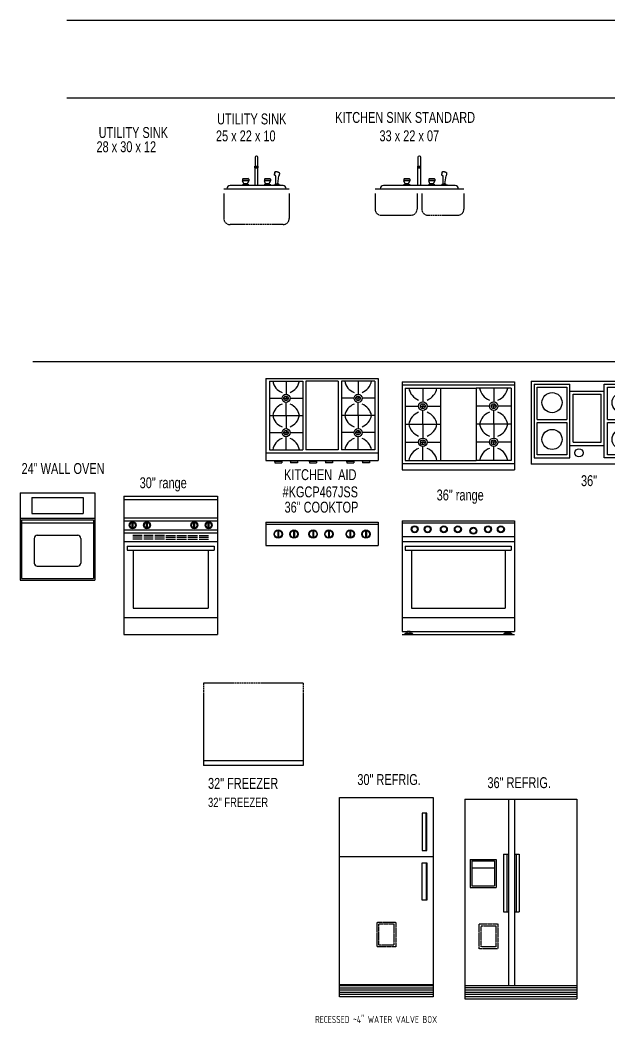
# Model space of a CAD drawing. Extents: x 6 to 544, y 54 to 376.
# Drawn here: x 6.5 to 195.4, y 54 to 375.9 of the extents above; entities that cross this region are included whole.
import ezdxf
from ezdxf.enums import TextEntityAlignment as Align

# ---------------------------------------------------------------- set-up
doc = ezdxf.new("R2010")
doc.units = 0
doc.header["$MEASUREMENT"] = 0
doc.linetypes.add('DASHED8', pattern=[0.09375, 0.0625, -0.03125])
doc.linetypes.add('HIDDEN', pattern=[0.375, 0.25, -0.125])
doc.layers.get('0').update_dxf_attribs({"linetype": 'CONTINUOUS'})
doc.layers.get('DEFPOINTS').update_dxf_attribs({"linetype": 'CONTINUOUS'})
doc.styles.add('ANNTEXT', font='archquik.shx', dxfattribs={"width": 0.75, "bigfont": 'spec_bar.shx'})

# ---------------------------------------------------------------- blocks, each defined once
blk = doc.blocks.new('range')
for p, q in [((-657.6, 582.03), (-621.6, 582.03)), ((-657.6, 582.03), (-657.6, 555.4)), ((-656.6, 581.03), (-656.6, 557.4)), ((-656.6, 581.03), (-645.1, 581.03)), ((-655.6, 569.71), (-655.6, 580.03)), ((-655.6, 580.03), (-646.1, 580.03)), ((-646.1, 580.03), (-646.1, 569.71)), ((-645.1, 557.4), (-645.1, 581.03)), ((-634.1, 581.03), (-622.6, 581.03)), ((-634.1, 557.4), (-634.1, 581.03)), ((-633.1, 580.03), (-623.6, 580.03)), ((-633.1, 569.71), (-633.1, 580.03)), ((-623.6, 580.03), (-623.6, 569.71)), ((-622.6, 581.03), (-622.6, 557.4)), ((-621.6, 582.03), (-621.6, 555.4)), ((-645.1, 578.79), (-634.1, 578.79)), ((-644.1, 562.39), (-644.1, 577.79)), ((-644.1, 577.79), (-635.1, 577.79)), ((-635.1, 562.39), (-635.1, 577.79)), ((-655.6, 569.71), (-646.1, 569.71)), ((-655.6, 558.4), (-655.6, 568.71)), ((-655.6, 568.71), (-646.1, 568.71)), ((-646.1, 568.71), (-646.1, 558.4)), ((-633.1, 569.71), (-623.6, 569.71)), ((-633.1, 568.71), (-623.6, 568.71)), ((-633.1, 558.4), (-633.1, 568.71)), ((-623.6, 568.71), (-623.6, 558.4)), ((-645.1, 561.39), (-634.1, 561.39)), ((-644.1, 562.39), (-635.1, 562.39)), ((-656.6, 557.4), (-645.1, 557.4)), ((-656.6, 557.4), (-645.1, 557.4)), ((-646.1, 558.4), (-655.6, 558.4)), ((-622.6, 557.4), (-634.1, 557.4)), ((-623.6, 558.4), (-633.1, 558.4)), ((-621.6, 555.4), (-657.6, 555.4))]:
    blk.add_line(p, q)
for centre, radius in [((-650.85, 575.12), 3.23), ((-628.35, 575.12), 3.23), ((-650.85, 563.31), 3.23), ((-628.35, 563.31), 3.23), ((-642.21, 559.01), 1.3)]:
    blk.add_circle(centre, radius)
blk = doc.blocks.new('COOKTOP 36 ELEV')
at = {"linetype": 'Continuous'}
for p, q in [((-18, 0), (18, 0)), ((-18, 0), (-18, -7.5)), ((18, 0), (18, -7.5)), ((-18, -0.7), (18, -0.7)), ((-18, -7.5), (18, -7.5))]:
    blk.add_line(p, q, dxfattribs=at)
for p, q in [((-14.2, -2.71), (-14.2, -5.03)), ((-13.96, -2.71), (-13.96, -5.03)), ((-9.14, -2.71), (-9.14, -5.03)), ((-8.9, -2.71), (-8.9, -5.03)), ((-2.99, -2.71), (-2.99, -5.03)), ((-2.75, -2.71), (-2.75, -5.03)), ((2.07, -2.71), (2.07, -5.03)), ((2.31, -2.71), (2.31, -5.03)), ((8.9, -2.71), (8.9, -5.03)), ((9.14, -2.71), (9.14, -5.03)), ((13.96, -2.71), (13.96, -5.03)), ((14.2, -2.71), (14.2, -5.03))]:
    blk.add_line(p, q)
for centre, radius in [((-14.08, -3.87), 1.33), ((-14.08, -3.87), 1.16), ((-9.02, -3.87), 1.33), ((-9.02, -3.87), 1.16), ((-2.87, -3.87), 1.33), ((-2.87, -3.87), 1.16), ((2.19, -3.87), 1.33), ((2.19, -3.87), 1.16), ((9.02, -3.87), 1.33), ((9.02, -3.87), 1.16), ((14.08, -3.87), 1.33), ((14.08, -3.87), 1.16)]:
    blk.add_circle(centre, radius)
blk = doc.blocks.new('COOKTOP 36 PLAN')
for p, q in [((-18, 0), (18, 0)), ((-18, 0), (-18, -26.25)), ((18, 0), (18, -26.25)), ((-16.92, -0.8), (-16.92, -22.89)), ((-16.92, -0.8), (-6.18, -0.8)), ((-11.55, -0.8), (-11.55, -5.03)), ((-6.18, -0.8), (-6.18, -22.89)), ((-5.18, -0.8), (-5.18, -22.89)), ((5.18, -0.8), (-5.18, -0.8)), ((5.18, -0.8), (5.18, -22.89)), ((6.18, -0.8), (6.18, -22.89)), ((16.92, -0.8), (6.18, -0.8)), ((11.55, -0.8), (11.55, -5.03)), ((16.92, -0.8), (16.92, -22.89)), ((-16.92, -6.33), (-12.85, -6.33)), ((-12.29, -6.33), (-10.81, -6.33)), ((-11.55, -5.59), (-11.55, -6.33)), ((-11.55, -7.08), (-11.55, -6.33)), ((-10.25, -6.33), (-6.18, -6.33)), ((10.25, -6.33), (6.18, -6.33)), ((12.29, -6.33), (10.81, -6.33)), ((11.55, -5.59), (11.55, -6.33)), ((11.55, -7.08), (11.55, -6.33)), ((16.92, -6.33), (12.85, -6.33)), ((-11.55, -11.87), (-11.55, -7.64)), ((11.55, -11.87), (11.55, -7.64)), ((-16.92, -11.84), (-6.18, -11.84)), ((-11.55, -11.82), (-11.55, -16.05)), ((16.92, -11.84), (6.18, -11.84)), ((11.55, -11.82), (11.55, -16.05)), ((-16.92, -17.35), (-12.85, -17.35)), ((-12.29, -17.35), (-10.81, -17.35)), ((-11.55, -16.61), (-11.55, -17.35)), ((-11.55, -18.1), (-11.55, -17.35)), ((-11.55, -22.89), (-11.55, -18.66)), ((-10.25, -17.35), (-6.18, -17.35)), ((10.25, -17.35), (6.18, -17.35)), ((12.29, -17.35), (10.81, -17.35)), ((11.55, -16.61), (11.55, -17.35)), ((11.55, -18.1), (11.55, -17.35)), ((11.55, -22.89), (11.55, -18.66)), ((16.92, -17.35), (12.85, -17.35)), ((18, -23.89), (-18, -23.89)), ((-16.92, -22.89), (-6.18, -22.89)), ((5.18, -22.89), (-5.18, -22.89)), ((16.92, -22.89), (6.18, -22.89)), ((-18, -26.25), (18, -26.25)), ((-15.4, -26.25), (-15.4, -26.55)), ((-15.4, -26.55), (-12.75, -26.55)), ((-15.2, -26.55), (-15.2, -27.05)), ((-15.2, -27.05), (-12.95, -27.05)), ((-12.95, -26.55), (-12.95, -27.05)), ((-12.75, -26.25), (-12.75, -26.55)), ((-10.35, -26.25), (-10.35, -26.55)), ((-7.7, -26.55), (-10.35, -26.55)), ((-10.15, -26.55), (-10.15, -27.05)), ((-7.9, -27.05), (-10.15, -27.05)), ((-7.9, -26.55), (-7.9, -27.05)), ((-7.7, -26.25), (-7.7, -26.55)), ((-4.2, -26.25), (-4.2, -26.55)), ((-4.2, -26.55), (-1.55, -26.55)), ((-4, -26.55), (-4, -27.05)), ((-4, -27.05), (-1.75, -27.05)), ((-1.75, -26.55), (-1.75, -27.05)), ((-1.55, -26.25), (-1.55, -26.55)), ((0.86, -26.25), (0.86, -26.55)), ((3.51, -26.55), (0.86, -26.55)), ((1.06, -26.55), (1.06, -27.05)), ((3.31, -27.05), (1.06, -27.05)), ((3.31, -26.55), (3.31, -27.05)), ((3.51, -26.25), (3.51, -26.55)), ((7.7, -26.25), (7.7, -26.55)), ((7.7, -26.55), (10.35, -26.55)), ((7.9, -26.55), (7.9, -27.05)), ((7.9, -27.05), (10.15, -27.05)), ((10.15, -26.55), (10.15, -27.05)), ((10.35, -26.25), (10.35, -26.55)), ((12.75, -26.25), (12.75, -26.55)), ((15.4, -26.55), (12.75, -26.55)), ((12.95, -26.55), (12.95, -27.05)), ((15.2, -27.05), (12.95, -27.05)), ((15.2, -26.55), (15.2, -27.05)), ((15.4, -26.25), (15.4, -26.55))]:
    blk.add_line(p, q)
for centre, radius in [((-11.55, -6.33), 1.3), ((-11.55, -6.33), 0.743), ((11.55, -6.33), 1.3), ((11.55, -6.33), 0.743), ((-11.55, -17.35), 1.3), ((11.55, -17.35), 1.3), ((-11.55, -17.35), 0.743), ((11.55, -17.35), 0.743)]:
    blk.add_circle(centre, radius)
for centre, start, end in [((-11.1, 0.03), 189.8839, 248.8188), ((-12, 0.03), 291.1812, 350.1161), ((12, 0.03), 189.8839, 248.8188), ((11.1, 0.03), 291.1812, 350.1161), ((-11.1, -12.69), 111.1812, 170.1161), ((-12, -12.69), 9.8839, 68.8188), ((12, -12.69), 111.1812, 170.1161), ((11.1, -12.69), 9.8839, 68.8188), ((-11.1, -10.99), 189.8839, 248.8188), ((-12, -10.99), 291.1812, 350.1161), ((12, -10.99), 189.8839, 248.8188), ((11.1, -10.99), 291.1812, 350.1161), ((-11.1, -23.71), 111.1812, 170.1161), ((-12, -23.71), 9.8839, 68.8188), ((12, -23.71), 111.1812, 170.1161), ((11.1, -23.71), 9.8839, 68.8188)]:
    blk.add_arc(centre, 4.81, start, end)

msp = doc.modelspace()

# ---------------------------------------------------------------- linework, layer by layer
at = {"color": 1}
for p, q in [((21.44, 375.85), (412.32, 375.85)), ((21.44, 350.85), (412.32, 350.85)), ((10.55, 266.23), (543.95, 266.23))]:
    msp.add_line(p, q, dxfattribs=at)
for p, q in [((81.87, 331.8), (81.87, 328.94)), ((82.37, 332.2), (82.27, 332.2)), ((82.77, 328.94), (82.77, 331.8)), ((82.77, 331.8), (82.77, 331.8)), ((134.08, 331.8), (134.08, 328.94)), ((134.58, 332.2), (134.48, 332.2)), ((134.98, 328.94), (134.98, 331.8)), ((134.98, 331.8), (134.98, 331.8)), ((81.81, 328.94), (82.84, 328.94)), ((81.81, 328.41), (81.81, 328.94)), ((81.81, 328.49), (82.84, 328.49)), ((81.81, 328.41), (82.84, 328.41)), ((81.87, 328.94), (82.77, 328.94)), ((81.87, 328.94), (82.77, 328.94)), ((81.87, 322.7), (81.87, 328.41)), ((82.77, 322.7), (82.77, 328.41)), ((82.84, 328.41), (82.84, 328.94)), ((134.02, 328.41), (134.02, 328.94)), ((134.02, 328.94), (135.04, 328.94)), ((134.02, 328.49), (135.04, 328.49)), ((134.02, 328.41), (135.04, 328.41)), ((134.08, 328.94), (134.98, 328.94)), ((134.08, 328.94), (134.98, 328.94)), ((134.08, 322.7), (134.08, 328.41)), ((134.98, 322.7), (134.98, 328.41)), ((135.04, 328.41), (135.04, 328.94)), ((88.1, 326.11), (88.22, 327.1)), ((88.1, 326.11), (88.16, 326.1)), ((88.15, 326.04), (88.29, 327.16)), ((88.15, 326.04), (88.44, 325.86)), ((88.22, 327.1), (88.28, 327.1)), ((88.29, 327.16), (88.43, 327.19)), ((88.43, 327.19), (88.57, 327.2)), ((88.54, 325.86), (88.44, 325.86)), ((88.54, 323.28), (88.54, 325.86)), ((88.57, 327.2), (88.71, 327.2)), ((88.71, 327.2), (88.84, 327.19)), ((88.84, 327.19), (88.97, 327.16)), ((88.97, 327.16), (89.09, 327.13)), ((89.09, 327.13), (89.19, 327.09)), ((89.14, 323.28), (89.48, 325.8)), ((89.19, 327.09), (89.29, 327.06)), ((89.29, 327.06), (89.37, 327.02)), ((89.37, 327.02), (89.44, 326.99)), ((89.44, 326.99), (89.49, 326.95)), ((89.55, 325.97), (89.48, 325.8)), ((89.49, 326.95), (89.54, 326.91)), ((89.54, 326.91), (89.58, 326.87)), ((89.6, 326.13), (89.55, 325.97)), ((89.58, 326.87), (89.61, 326.82)), ((89.63, 326.26), (89.6, 326.13)), ((89.61, 326.82), (89.63, 326.77)), ((89.63, 326.77), (89.65, 326.71)), ((89.65, 326.38), (89.63, 326.26)), ((89.65, 326.71), (89.66, 326.64)), ((89.66, 326.48), (89.65, 326.38)), ((89.66, 326.64), (89.66, 326.57)), ((89.66, 326.57), (89.66, 326.48)), ((141.73, 326.11), (141.85, 327.1)), ((141.73, 326.11), (141.79, 326.1)), ((141.78, 326.04), (141.92, 327.16)), ((141.78, 326.04), (142.07, 325.86)), ((141.85, 327.1), (141.91, 327.1)), ((141.92, 327.16), (142.06, 327.19)), ((142.06, 327.19), (142.2, 327.2)), ((142.17, 325.86), (142.07, 325.86)), ((142.17, 323.28), (142.17, 325.86)), ((142.2, 327.2), (142.34, 327.2)), ((142.34, 327.2), (142.47, 327.19)), ((142.47, 327.19), (142.6, 327.16)), ((142.6, 327.16), (142.72, 327.13)), ((142.72, 327.13), (142.82, 327.09)), ((142.77, 323.28), (143.11, 325.8)), ((142.82, 327.09), (142.92, 327.06)), ((142.92, 327.06), (143, 327.02)), ((143, 327.02), (143.07, 326.99)), ((143.07, 326.99), (143.12, 326.95)), ((143.18, 325.97), (143.11, 325.8)), ((143.12, 326.95), (143.17, 326.91)), ((143.17, 326.91), (143.21, 326.87)), ((143.23, 326.13), (143.18, 325.97)), ((143.21, 326.87), (143.24, 326.82)), ((143.26, 326.26), (143.23, 326.13)), ((143.24, 326.82), (143.26, 326.77)), ((143.26, 326.77), (143.28, 326.71)), ((143.28, 326.38), (143.26, 326.26)), ((143.28, 326.71), (143.29, 326.64)), ((143.29, 326.48), (143.28, 326.38)), ((143.29, 326.64), (143.29, 326.57)), ((143.29, 326.57), (143.29, 326.48)), ((90.82, 322.7), (73.82, 322.7)), ((79.86, 322.95), (77.79, 322.95)), ((77.79, 322.72), (77.79, 322.95)), ((77.84, 324.78), (78.08, 325.03)), ((77.84, 324.78), (77.84, 324.28)), ((79.81, 324.78), (77.84, 324.78)), ((79.81, 324.28), (77.84, 324.28)), ((78.25, 323.28), (77.85, 324.28)), ((78.08, 325.03), (79.57, 325.03)), ((79.4, 323.28), (78.25, 323.28)), ((78.29, 322.95), (78.29, 323.28)), ((79.36, 322.95), (79.36, 323.28)), ((79.4, 323.28), (79.8, 324.28)), ((79.81, 324.78), (79.57, 325.03)), ((79.81, 324.78), (79.81, 324.28)), ((79.86, 322.72), (79.86, 322.95)), ((84.79, 322.72), (84.79, 322.95)), ((86.86, 322.95), (84.79, 322.95)), ((84.84, 324.78), (85.08, 325.03)), ((84.84, 324.78), (84.84, 324.28)), ((86.81, 324.78), (84.84, 324.78)), ((86.81, 324.28), (84.84, 324.28)), ((85.25, 323.28), (84.85, 324.28)), ((85.08, 325.03), (86.57, 325.03)), ((86.4, 323.28), (85.25, 323.28)), ((85.29, 322.95), (85.29, 323.28)), ((86.36, 322.95), (86.36, 323.28)), ((86.4, 323.28), (86.8, 324.28)), ((86.81, 324.78), (86.57, 325.03)), ((86.81, 324.78), (86.81, 324.28)), ((86.86, 322.72), (86.86, 322.95)), ((87.87, 322.95), (89.93, 322.95)), ((87.87, 322.7), (87.87, 322.95)), ((88.37, 323.28), (89.43, 323.28)), ((88.37, 322.95), (88.37, 323.28)), ((89.43, 322.95), (89.43, 323.28)), ((89.93, 322.7), (89.93, 322.95)), ((146.03, 322.7), (123.03, 322.7)), ((129.5, 322.72), (129.5, 322.95)), ((131.56, 322.95), (129.5, 322.95)), ((129.54, 324.78), (129.79, 325.03)), ((129.54, 324.78), (129.54, 324.28)), ((131.52, 324.78), (129.54, 324.78)), ((131.52, 324.28), (129.54, 324.28)), ((129.95, 323.28), (129.55, 324.28)), ((129.79, 325.03), (131.27, 325.03)), ((131.11, 323.28), (129.95, 323.28)), ((130, 322.95), (130, 323.28)), ((131.06, 322.95), (131.06, 323.28)), ((131.11, 323.28), (131.51, 324.28)), ((131.52, 324.78), (131.27, 325.03)), ((131.52, 324.78), (131.52, 324.28)), ((131.56, 322.72), (131.56, 322.95)), ((139.56, 322.95), (137.5, 322.95)), ((137.5, 322.72), (137.5, 322.95)), ((137.54, 324.78), (137.79, 325.03)), ((137.54, 324.78), (137.54, 324.28)), ((139.52, 324.78), (137.54, 324.78)), ((139.52, 324.28), (137.54, 324.28)), ((137.95, 323.28), (137.55, 324.28)), ((137.79, 325.03), (139.27, 325.03)), ((139.11, 323.28), (137.95, 323.28)), ((138, 322.95), (138, 323.28)), ((139.06, 322.95), (139.06, 323.28)), ((139.11, 323.28), (139.51, 324.28)), ((139.52, 324.78), (139.27, 325.03)), ((139.52, 324.78), (139.52, 324.28)), ((139.56, 322.72), (139.56, 322.95)), ((141.5, 322.7), (141.5, 322.95)), ((141.5, 322.95), (143.56, 322.95)), ((142, 322.95), (142, 323.28)), ((142, 323.28), (143.06, 323.28)), ((143.06, 322.95), (143.06, 323.28)), ((143.56, 322.7), (143.56, 322.95)), ((71.82, 321.7), (92.82, 321.7)), ((120.33, 321.7), (148.83, 321.7)), ((129.04, 259.75), (165.04, 259.75)), ((129.04, 259.75), (129.04, 231.5)), ((129.04, 258.75), (165.04, 258.75)), ((130.04, 257.75), (130.04, 234.5)), ((130.04, 257.75), (141.34, 257.75)), ((135.69, 257.75), (135.69, 253.29)), ((141.34, 257.75), (141.34, 234.5)), ((141.34, 257.75), (152.74, 257.75)), ((164.04, 257.75), (152.74, 257.75)), ((152.74, 257.75), (152.74, 234.5)), ((158.39, 257.75), (158.39, 253.29)), ((164.04, 257.75), (164.04, 234.5)), ((165.04, 259.75), (165.04, 231.5)), ((130.04, 251.92), (134.31, 251.92)), ((134.9, 251.92), (136.47, 251.92)), ((135.69, 252.7), (135.69, 251.92)), ((135.69, 251.14), (135.69, 251.92)), ((137.06, 251.92), (141.34, 251.92)), ((157.01, 251.92), (152.74, 251.92)), ((159.17, 251.92), (157.6, 251.92)), ((158.39, 252.7), (158.39, 251.92)), ((158.39, 251.14), (158.39, 251.92)), ((164.04, 251.92), (159.76, 251.92)), ((135.69, 246.1), (135.69, 250.55)), ((158.39, 246.1), (158.39, 250.55)), ((130.04, 246.12), (141.34, 246.12)), ((135.69, 246.15), (135.69, 241.69)), ((164.04, 246.12), (152.74, 246.12)), ((158.39, 246.15), (158.39, 241.69)), ((130.04, 240.32), (134.31, 240.32)), ((134.9, 240.32), (136.47, 240.32)), ((135.69, 241.1), (135.69, 240.32)), ((135.69, 239.54), (135.69, 240.32)), ((135.69, 234.5), (135.69, 238.95)), ((137.06, 240.32), (141.34, 240.32)), ((157.01, 240.32), (152.74, 240.32)), ((159.17, 240.32), (157.6, 240.32)), ((158.39, 241.1), (158.39, 240.32)), ((158.39, 239.54), (158.39, 240.32)), ((158.39, 234.5), (158.39, 238.95)), ((164.04, 240.32), (159.76, 240.32)), ((129.04, 233.5), (165.04, 233.5)), ((130.04, 234.5), (141.34, 234.5)), ((141.34, 234.5), (152.74, 234.5)), ((164.04, 234.5), (152.74, 234.5)), ((129.04, 231.5), (165.04, 231.5)), ((6.48, 224.06), (6.48, 196.06)), ((6.48, 224.06), (30.48, 224.06)), ((10.23, 222.59), (26.73, 222.59)), ((10.23, 222.59), (10.23, 217.47)), ((26.73, 222.59), (26.73, 217.47)), ((30.48, 224.06), (30.48, 196.06)), ((6.48, 215.97), (30.48, 215.97)), ((10.23, 217.47), (26.73, 217.47)), ((6.98, 215.47), (29.98, 215.47)), ((6.98, 215.47), (6.98, 196.56)), ((6.98, 214.47), (29.98, 214.47)), ((29.98, 215.47), (29.98, 196.56)), ((42.46, 212.83), (42.46, 214.59)), ((42.71, 212.83), (42.71, 214.59)), ((47.05, 212.83), (47.05, 214.59)), ((47.3, 212.83), (47.3, 214.59)), ((62.25, 212.83), (62.25, 214.59)), ((62.5, 212.83), (62.5, 214.59)), ((66.85, 212.83), (66.85, 214.59)), ((67.1, 212.83), (67.1, 214.59)), ((10.98, 209.47), (10.98, 201.56)), ((11.98, 210.47), (24.98, 210.47)), ((25.98, 209.47), (25.98, 201.56)), ((39.78, 208.43), (69.78, 208.43)), ((129.04, 208.43), (165.04, 208.43)), ((11.98, 200.56), (24.98, 200.56)), ((6.98, 196.56), (29.98, 196.56)), ((6.48, 196.06), (30.48, 196.06)), ((129.9, 178.82), (129.9, 178.63)), ((129.9, 178.63), (132.4, 178.63)), ((130.15, 179.07), (132.15, 179.07)), ((130.65, 179.07), (130.65, 179.63)), ((131.65, 179.63), (130.65, 179.63)), ((131.65, 179.07), (131.65, 179.63)), ((132.4, 178.82), (132.4, 178.63)), ((161.68, 178.82), (161.68, 178.63)), ((164.18, 178.63), (161.68, 178.63)), ((163.93, 179.07), (161.93, 179.07)), ((162.43, 179.63), (163.43, 179.63)), ((162.43, 179.07), (162.43, 179.63)), ((163.43, 179.07), (163.43, 179.63)), ((164.18, 178.82), (164.18, 178.63)), ((108.97, 126.33), (138.97, 126.33)), ((108.97, 62.33), (108.97, 126.33)), ((138.97, 126.33), (138.97, 62.33)), ((136.97, 121.33), (135.47, 121.33)), ((135.47, 121.33), (135.47, 109.33)), ((136.72, 109.33), (136.72, 121.33)), ((136.97, 109.33), (136.97, 121.33)), ((108.97, 107.33), (138.97, 107.33)), ((135.47, 109.33), (136.97, 109.33)), ((135.47, 93.33), (135.47, 105.33)), ((135.47, 105.33), (136.97, 105.33)), ((136.72, 105.33), (136.72, 93.33)), ((136.97, 105.33), (136.97, 93.33)), ((136.97, 93.33), (135.47, 93.33)), ((108.97, 66.33), (138.97, 66.33)), ((138.97, 65.83), (108.97, 65.83)), ((138.97, 65.13), (108.97, 65.13)), ((138.97, 64.43), (108.97, 64.43)), ((138.97, 63.73), (108.97, 63.73)), ((138.97, 63.03), (108.97, 63.03)), ((138.97, 62.33), (108.97, 62.33))]:
    msp.add_line(p, q)
at = {"linetype": 'HIDDEN'}
for p, q in [((71.82, 320.2), (71.82, 312.2)), ((92.82, 320.2), (92.82, 312.2)), ((120.33, 320.2), (120.33, 315.2)), ((133.83, 320.2), (133.83, 315.2)), ((135.33, 320.2), (135.33, 315.2)), ((148.83, 320.2), (148.83, 315.2)), ((122.33, 313.2), (131.83, 313.2)), ((137.33, 313.2), (146.83, 313.2)), ((90.82, 310.2), (73.82, 310.2)), ((65.31, 163.05), (65.31, 138.05)), ((97.31, 163.05), (65.31, 163.05)), ((97.31, 163.05), (97.31, 138.05))]:
    msp.add_line(p, q, dxfattribs=at)
at = {"linetype": 'Continuous'}
for p, q in [((39.78, 223), (39.78, 178.63)), ((69.78, 223), (69.78, 178.63)), ((39.78, 216.13), (69.78, 216.13)), ((39.78, 215.13), (69.78, 215.13)), ((129.04, 215.13), (129.04, 179.63)), ((129.04, 215.13), (165.04, 215.13)), ((129.04, 214.43), (165.04, 214.43)), ((165.04, 215.13), (165.04, 179.63)), ((39.78, 212.27), (69.78, 212.27)), ((39.78, 211.27), (69.78, 211.27)), ((45.6, 210.44), (42.6, 210.44)), ((45.6, 209.82), (42.6, 209.82)), ((45.6, 209.27), (42.6, 209.27)), ((49.13, 210.44), (46.13, 210.44)), ((49.13, 209.82), (46.13, 209.82)), ((49.13, 209.27), (46.13, 209.27)), ((52.75, 210.44), (49.75, 210.44)), ((52.75, 209.82), (49.75, 209.82)), ((52.75, 209.27), (49.75, 209.27)), ((53.28, 210.44), (56.28, 210.44)), ((53.28, 209.82), (56.28, 209.82)), ((53.28, 209.27), (56.28, 209.27)), ((56.81, 210.44), (59.81, 210.44)), ((56.81, 209.82), (59.81, 209.82)), ((56.81, 209.27), (59.81, 209.27)), ((60.34, 210.44), (63.34, 210.44)), ((60.34, 209.82), (63.34, 209.82)), ((60.34, 209.27), (63.34, 209.27)), ((63.96, 210.44), (66.96, 210.44)), ((63.96, 209.82), (66.96, 209.82)), ((63.96, 209.27), (66.96, 209.27)), ((129.04, 210.07), (165.04, 210.07)), ((40.78, 206.96), (68.78, 206.96)), ((40.78, 206.96), (40.78, 205.71)), ((68.78, 206.96), (68.78, 205.71)), ((130.04, 206.96), (164.04, 206.96)), ((130.04, 206.96), (130.04, 205.71)), ((164.04, 206.96), (164.04, 205.71)), ((40.78, 205.71), (68.78, 205.71)), ((42.78, 205.71), (42.78, 187.13)), ((66.78, 205.71), (66.78, 187.13)), ((130.04, 205.71), (164.04, 205.71)), ((132.04, 205.71), (132.04, 187.13)), ((162.04, 205.71), (162.04, 187.13)), ((42.78, 187.13), (66.78, 187.13)), ((132.04, 187.13), (162.04, 187.13)), ((39.78, 184.13), (69.78, 184.13)), ((129.04, 184.13), (165.04, 184.13)), ((129.04, 179.63), (165.04, 179.63)), ((65.31, 138.05), (65.31, 136.55)), ((97.31, 138.05), (65.31, 138.05)), ((97.31, 136.55), (65.31, 136.55)), ((97.31, 138.05), (97.31, 136.55)), ((149.09, 125.73), (149.09, 61.73)), ((149.09, 125.73), (185.09, 125.73)), ((163.09, 125.73), (163.09, 65.98)), ((165.09, 125.73), (165.09, 65.98)), ((185.09, 125.73), (185.09, 61.73)), ((150.87, 106.46), (159.15, 106.46)), ((150.87, 106.46), (150.87, 97.47)), ((159.15, 106.46), (159.15, 97.47)), ((161.59, 108.13), (161.59, 89.61)), ((161.59, 108.13), (163.09, 108.13)), ((162.59, 108.13), (162.59, 89.61)), ((165.09, 108.13), (166.59, 108.13)), ((165.59, 108.13), (165.59, 89.61)), ((166.59, 108.13), (166.59, 89.61)), ((151.37, 105.96), (158.65, 105.96)), ((151.37, 105.96), (151.37, 97.97)), ((151.37, 103.7), (158.65, 103.7)), ((158.65, 105.96), (158.65, 97.97)), ((150.87, 97.47), (159.15, 97.47)), ((151.37, 97.97), (158.65, 97.97)), ((161.59, 89.61), (163.09, 89.61)), ((165.09, 89.61), (166.59, 89.61)), ((149.09, 65.98), (185.09, 65.98)), ((149.09, 65.28), (185.09, 65.28)), ((149.09, 64.58), (185.09, 64.58)), ((149.09, 63.88), (185.09, 63.88)), ((149.09, 63.18), (185.09, 63.18)), ((149.09, 62.48), (185.09, 62.48)), ((149.09, 61.73), (185.09, 61.73))]:
    msp.add_line(p, q, dxfattribs=at)
at = {"linetype": 'DASHED8'}
for p, q in [((120.97, 78.33), (120.97, 86.33)), ((120.97, 86.33), (126.97, 86.33)), ((121.6, 78.96), (121.6, 85.71)), ((121.6, 85.71), (126.35, 85.71)), ((126.35, 85.71), (126.35, 78.96)), ((126.97, 86.33), (126.97, 78.33)), ((153.76, 77.73), (153.76, 85.73)), ((153.76, 85.73), (159.76, 85.73)), ((154.38, 78.36), (154.38, 85.11)), ((154.38, 85.11), (159.13, 85.11)), ((159.13, 85.11), (159.13, 78.36)), ((159.76, 85.73), (159.76, 77.73)), ((126.97, 78.33), (120.97, 78.33)), ((126.35, 78.96), (121.6, 78.96)), ((159.76, 77.73), (153.76, 77.73)), ((159.13, 78.36), (154.38, 78.36))]:
    msp.add_line(p, q, dxfattribs=at)
for centre, radius in [((135.69, 251.92), 1.37), ((135.69, 251.92), 0.782), ((158.39, 251.92), 1.37), ((158.39, 251.92), 0.782), ((135.69, 240.32), 1.37), ((158.39, 240.32), 1.37), ((135.69, 240.32), 0.782), ((158.39, 240.32), 0.782), ((42.58, 213.71), 0.884), ((47.18, 213.71), 0.884), ((62.38, 213.71), 0.884), ((66.97, 213.71), 0.884), ((133.04, 212.41), 0.884), ((137.21, 212.41), 0.884), ((142.4, 212.41), 0.884), ((146.9, 212.41), 0.884), ((151.89, 211.94), 0.884), ((156.58, 212.41), 0.884), ((160.69, 212.41), 0.884)]:
    msp.add_circle(centre, radius)
at = {"linetype": 'Continuous'}
for centre in [(42.58, 213.71), (47.18, 213.71), (62.38, 213.71), (66.97, 213.71), (133.04, 212.41), (137.21, 212.41), (142.4, 212.41), (146.9, 212.41), (151.89, 211.94), (156.58, 212.41), (160.69, 212.41)]:
    msp.add_circle(centre, 1.12, dxfattribs=at)
for centre, radius, start, end in [((82.27, 331.8), 0.4, 90, 180), ((82.37, 331.8), 0.4, 0, 90), ((134.48, 331.8), 0.4, 90, 180), ((134.58, 331.8), 0.4, 0, 90), ((73.82, 321.7), 1, 90, 180), ((90.82, 321.7), 1, 0, 90), ((123.03, 321.7), 1, 90, 180), ((146.03, 321.7), 1, 0, 90), ((136.16, 258.62), 5.07, 189.8839, 248.8188), ((135.21, 258.62), 5.07, 291.1812, 350.1161), ((158.86, 258.62), 5.07, 189.8839, 248.8188), ((157.91, 258.62), 5.07, 291.1812, 350.1161), ((136.16, 245.23), 5.07, 111.1812, 170.1161), ((135.21, 245.23), 5.07, 9.8839, 68.8188), ((158.86, 245.23), 5.07, 111.1812, 170.1161), ((157.91, 245.23), 5.07, 9.8839, 68.8188), ((136.16, 247.02), 5.07, 189.8839, 248.8188), ((135.21, 247.02), 5.07, 291.1812, 350.1161), ((158.86, 247.02), 5.07, 189.8839, 248.8188), ((157.91, 247.02), 5.07, 291.1812, 350.1161), ((136.16, 233.63), 5.07, 111.1812, 170.1161), ((135.21, 233.63), 5.07, 9.8839, 68.8188), ((158.86, 233.63), 5.07, 111.1812, 170.1161), ((157.91, 233.63), 5.07, 9.8839, 68.8188), ((11.98, 209.47), 1, 90, 180), ((24.98, 209.47), 1, 0, 90), ((11.98, 201.56), 1, 180, 270), ((24.98, 201.56), 1, 270, 360), ((130.15, 178.82), 0.25, 90, 180), ((132.15, 178.82), 0.25, 0, 90), ((161.93, 178.82), 0.25, 90, 180), ((163.93, 178.82), 0.25, 0, 90)]:
    msp.add_arc(centre, radius, start, end)
at = {"linetype": 'HIDDEN'}
for centre, start, end in [((122.33, 315.2), 180, 270), ((131.83, 315.2), 270, 0), ((137.33, 315.2), 180, 270), ((146.83, 315.2), 270, 0), ((73.82, 312.2), 180, 270), ((90.82, 312.2), 270, 0)]:
    msp.add_arc(centre, 2, start, end, dxfattribs=at)
at = {"layer": 'DEFPOINTS', "linetype": 'Continuous'}
for p, q in [((39.78, 223), (69.78, 223)), ((39.78, 222), (69.78, 222)), ((39.78, 178.63), (69.78, 178.63)), ((129.04, 178.63), (165.04, 178.63))]:
    msp.add_line(p, q, dxfattribs=at)

# ---------------------------------------------------------------- block references
for name, p in [('COOKTOP 36 PLAN', (103.35, 260.77)), ('range', (827.96, -322.06)), ('COOKTOP 36 ELEV', (103.35, 214.73))]:
    msp.add_blockref(name, p)

# ---------------------------------------------------------------- texts
at = {"width": 0.75}
for s, height, p in [('UTILITY SINK', 3.5, (69.66, 342.36)), ('KITCHEN SINK STANDARD', 3.5, (107.56, 342.85)), ('UTILITY SINK', 3.5, (31.68, 338.01)), ('25 x 22 x 10', 3.5, (69.31, 336.92)), ('33 x 22 x 07', 3.5, (121.76, 336.96)), ('28 x 30 x 12', 3.5, (30.99, 333.44)), ('32" FREEZER', 3.5, (66.76, 129.09)), ('32" FREEZER', 3, (66.76, 123.26))]:
    msp.add_text(s, height=height, dxfattribs=at).set_placement(p)
for s, p in [('24" WALL OVEN', (20.26, 230.16)), ('30" range', (52.39, 225.58)), ('KITCHEN  AID', (102.76, 228.18)), ('36"', (188.97, 226.26)), ('#KGCP467JSS', (102.76, 222.66)), ('36" range', (147.65, 221.66)), ('36" COOKTOP', (103.15, 217.76)), ('30" REFRIG.', (124.84, 130.32)), ('36" REFRIG.', (166.58, 129.32))]:
    msp.add_text(s, height=3.5, dxfattribs=at).set_placement(p, align=Align.CENTER)
at = {"style": 'ANNTEXT', "width": 0.75}
msp.add_text('RECESSED ~4" WATER VALVE BOX', height=2.25, dxfattribs=at).set_placement((101.1, 53.95))

doc.saveas('drawing.dxf')
